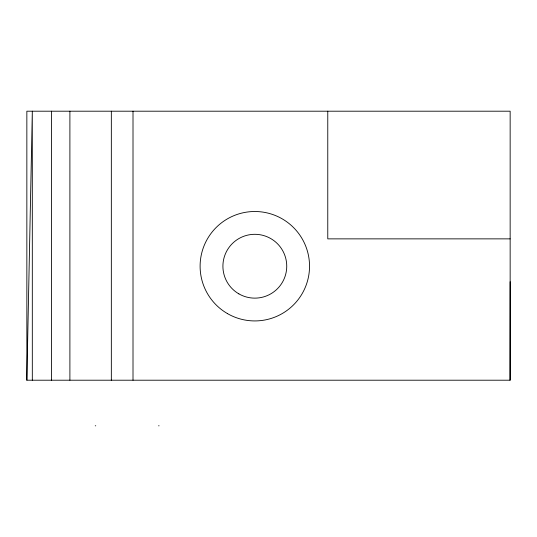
<?xml version="1.0" encoding="UTF-8"?>
<svg xmlns="http://www.w3.org/2000/svg" width="537" height="537" viewBox="0 0 537 537"><rect width="100%" height="100%" fill="white"/><g stroke="black" fill="none" stroke-linecap="round" stroke-linejoin="round"><path stroke-width="0.81" d="M26.85 380.209L26.85 111.199L510.15 111.199L510.15 380.209L26.85 380.209L32.314 111.199L32.314 380.209M510.15 238.864L327.771 238.864L327.771 111.199M510.15 281.724L510.029 380.209M95.244 425.801L95.74 425.801M158.576 425.801L159.073 425.801M133.008 111.199L133.008 380.209M111.34 111.199L111.34 380.209M69.897 111.199L69.897 380.209M51.418 111.199L51.418 380.209M227.466 313.601A54.714 54.714 0 0 0 309.534 266.218A54.714 54.714 0 0 0 227.466 218.834A54.714 54.714 0 0 0 227.466 313.601M238.864 293.86A31.918 31.918 0 0 0 286.738 266.218A31.918 31.918 0 0 0 238.864 238.582A31.918 31.918 0 0 0 238.864 293.86"/></g></svg>
